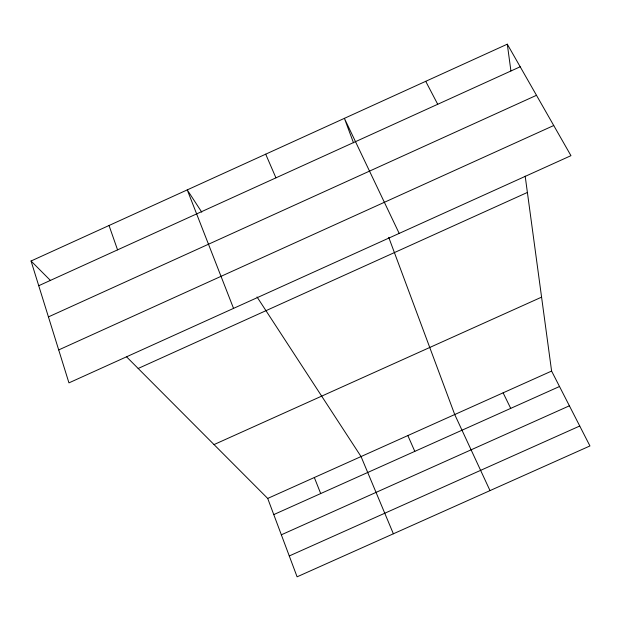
<?xml version="1.0" encoding="UTF-8"?>
<svg xmlns="http://www.w3.org/2000/svg" width="621" height="621" viewBox="0 0 621 621"><rect width="100%" height="100%" fill="white"/><g stroke="black" fill="none" stroke-linecap="round" stroke-linejoin="round"><path stroke-width="0.93" d="M31.05 261.006L507.295 44.184L570.955 155.669L68.947 382.87L31.05 261.006L50.619 280.638M38.735 285.714L520.196 66.773M48.43 316.904L536.49 95.308M58.7 349.926L553.738 125.52M138.165 368.478L527.392 192.448M214.028 444.582L541.582 297.141M126.707 356.974L267.705 498.438L551.603 371.071L525.18 176.116M273.76 514.599L559.505 386.503M281.336 534.805L569.395 405.808M289.27 555.958L579.742 426.014M201.771 212.172L187.247 189.894L233.543 308.381M257.024 296.947L361.049 456.559L393.372 533.796M425.719 81.32L437.72 104.281M551.603 371.071L589.95 445.948L297.094 576.816L267.705 498.438M503.119 392.821L510.71 408.377M399.187 233.411L344.391 118.347L353.496 142.791M490.008 490.606L454.727 414.533L388.723 237.338M407.85 435.569L414.812 451.366M265.703 154.171L275.941 177.847M314.335 477.518L320.7 493.563M109.032 225.501L117.563 249.867M507.295 44.184L510.92 70.949"/></g></svg>
